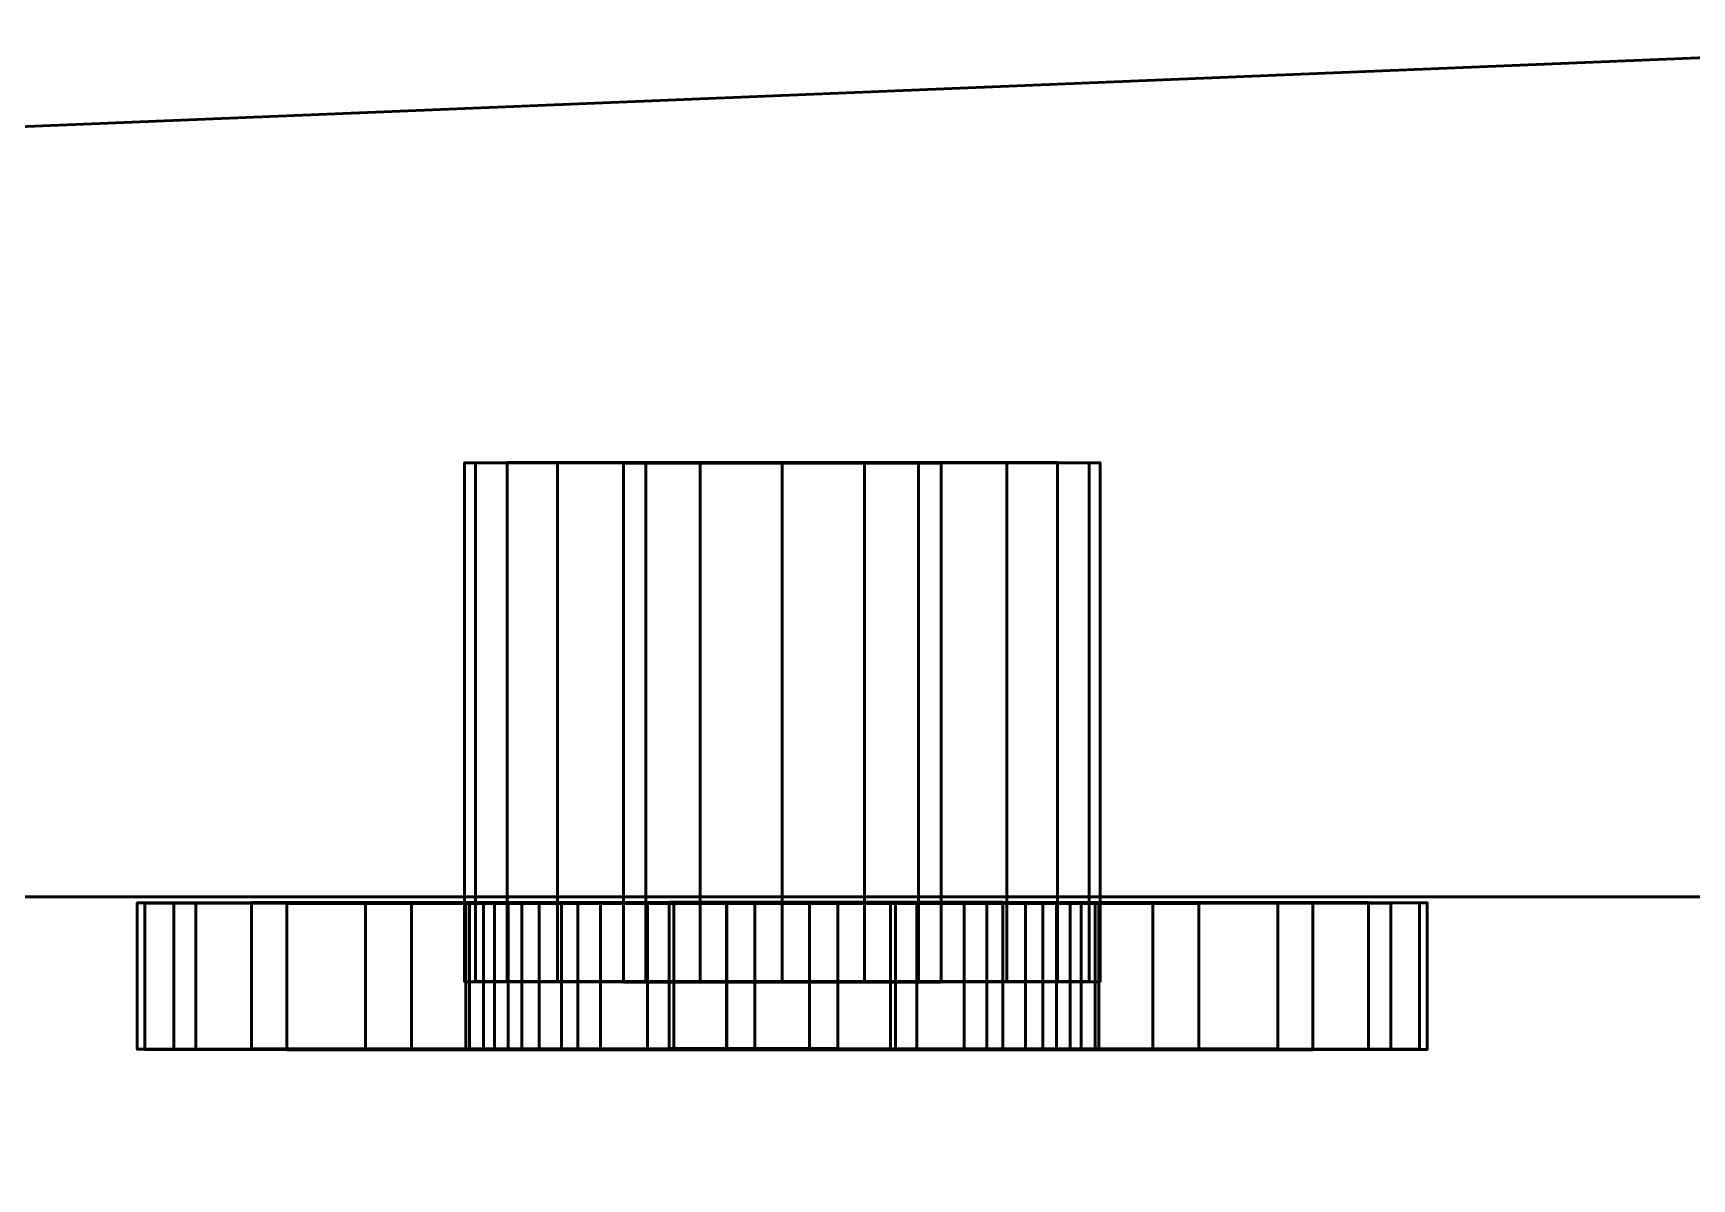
# Model space of a CAD drawing. Header units: millimetres. Extents: x -1000 to 1000, y -1301 to 1100.
# Drawn here: x 938.88 to 967.07, y 495.21 to 514.68 of the extents above; entities that cross this region are included whole.
import ezdxf

# ---------------------------------------------------------------- set-up
doc = ezdxf.new("R2010")
doc.units = ezdxf.units.MM
doc.layers.add('I-FURN', color=7, linetype='Continuous', lineweight=50)
doc.layers.add('I-FURN-PNLS', color=7, linetype='Continuous', lineweight=30)

# ---------------------------------------------------------------- blocks, each defined once
blk = doc.blocks.new('Modulo 2 gavetas - Modulo 2 gavetas-18900-_3D_')
at = {"layer": 'I-FURN', "color": 250, "true_color": 0x403c36}
mesh = blk.add_polyface(dxfattribs=at)
corners = [(190.063, 636.751, 600.389), (-190, 636.751, 600.389), (-190, 136.423, 600.389), (190.063, 136.423, 600.389)]
mesh.append_faces([[corners[k] for k in face] for face in [(3, 0, 1, 2)]], dxfattribs={"color": 250})
mesh = blk.add_polyface(dxfattribs=at)
corners = [(190.063, 636.751, 585.389), (190.063, 136.423, 585.389), (-190, 136.423, 585.389), (-190, 636.751, 585.389)]
mesh.append_faces([[corners[k] for k in face] for face in [(2, 3, 0, 1)]], dxfattribs={"color": 250})
at = {"layer": 'I-FURN', "color": 250, "true_color": 0x1d1d1d}
mesh = blk.add_polyface(dxfattribs=at)
corners = [(-190, 151.423, 585.389), (-190, 136.423, 585.389), (190.063, 136.423, 585.389), (190.063, 151.423, 585.389)]
mesh.append_faces([[corners[k] for k in face] for face in [(3, 0, 1, 2)]], dxfattribs={"color": 250})
mesh = blk.add_polyface(dxfattribs=at)
corners = [(-190, 151.423, 550.389), (190.063, 151.423, 550.389), (190.063, 136.423, 550.389), (-190, 136.423, 550.389)]
mesh.append_faces([[corners[k] for k in face] for face in [(2, 3, 0, 1)]], dxfattribs={"color": 250})
at = {"layer": 'I-FURN', "color": 250, "true_color": 0x403c36}
mesh = blk.add_polyface(dxfattribs=at)
corners = [(-190, 151.423, 388.823), (-190, 136.423, 388.823), (182.563, 136.423, 388.823), (182.563, 143.923, 388.823), (175.063, 151.423, 388.823)]
mesh.append_faces([[corners[k] for k in face] for face in [(4, 0, 1), (2, 3, 4, 1)]], dxfattribs={"vtx2": -1, "color": 250})
mesh = blk.add_polyface(dxfattribs=at)
corners = [(-190, 151.423, 35), (175.063, 151.423, 35), (182.563, 143.923, 35), (182.563, 136.423, 35), (-190, 136.423, 35)]
mesh.append_faces([[corners[k] for k in face] for face in [(1, 4, 0)]], dxfattribs={"vtx0": -1, "color": 250})
mesh.append_faces([[corners[k] for k in face] for face in [(3, 4, 1, 2)]], dxfattribs={"vtx1": -1, "color": 250})
mesh = blk.add_polyface(dxfattribs=at)
corners = [(-190, 151.423, 548.997), (-190, 136.423, 548.997), (182.563, 136.423, 548.997), (182.563, 143.923, 548.997), (175.063, 151.423, 548.997)]
mesh.append_faces([[corners[k] for k in face] for face in [(4, 0, 1), (2, 3, 4, 1)]], dxfattribs={"vtx2": -1, "color": 250})
mesh = blk.add_polyface(dxfattribs=at)
corners = [(-190, 151.423, 390.389), (175.063, 151.423, 390.389), (182.563, 143.923, 390.389), (182.563, 136.423, 390.389), (-190, 136.423, 390.389)]
mesh.append_faces([[corners[k] for k in face] for face in [(1, 4, 0)]], dxfattribs={"vtx0": -1, "color": 250})
mesh.append_faces([[corners[k] for k in face] for face in [(3, 4, 1, 2)]], dxfattribs={"vtx1": -1, "color": 250})
at = {"layer": 'I-FURN', "color": 254, "true_color": 0xced2d5}
mesh = blk.add_polyface(dxfattribs=at)
corners = [(141.677, 143.798, 574.168), (143.074, 143.798, 573.984), (144.377, 143.799, 573.444), (145.495, 143.8, 572.586), (146.353, 143.801, 571.468), (146.893, 143.802, 570.165), (147.077, 143.804, 568.768), (146.893, 143.805, 567.37), (146.353, 143.806, 566.068), (145.495, 143.808, 564.949), (144.377, 143.809, 564.091), (143.074, 143.809, 563.552), (141.677, 143.809, 563.368), (140.279, 143.809, 563.552), (138.977, 143.809, 564.091), (137.858, 143.808, 564.949), (137, 143.806, 566.068), (136.461, 143.805, 567.37), (136.277, 143.804, 568.768), (136.461, 143.802, 570.165), (137, 143.801, 571.468), (137.858, 143.8, 572.586), (138.977, 143.799, 573.444), (140.279, 143.798, 573.984), (139.359, 143.8, 571.944), (139.359, 143.807, 565.235), (141.677, 143.807, 565.235), (143.994, 143.807, 565.235), (143.994, 143.8, 571.944), (141.677, 143.8, 571.944)]
mesh.append_faces([[corners[k] for k in face] for face in [(19, 24, 18), (22, 24, 21), (27, 11, 26)]], dxfattribs={"vtx0": -1, "vtx1": -1, "color": 254})
mesh.append_faces([[corners[k] for k in face] for face in [(24, 22, 23, 29), (25, 17, 18, 24), (25, 14, 15), (28, 2, 3), (28, 5, 6, 27), (27, 6, 7)]], dxfattribs={"vtx0": -1, "vtx2": -1, "color": 254})
mesh.append_faces([[corners[k] for k in face] for face in [(24, 19, 20, 21), (29, 23, 0, 1), (28, 3, 4, 5), (27, 7, 8, 9)]], dxfattribs={"vtx0": -1, "vtx3": -1, "color": 254})
mesh.append_faces([[corners[k] for k in face] for face in [(16, 17, 25, 15), (12, 13, 26, 11), (10, 11, 27, 9)]], dxfattribs={"vtx1": -1, "vtx2": -1, "color": 254})
mesh.append_faces([[corners[k] for k in face] for face in [(25, 26, 13, 14), (28, 29, 1, 2)]], dxfattribs={"vtx1": -1, "vtx3": -1, "color": 254})
mesh = blk.add_polyface(dxfattribs=at)
corners = [(141.677, 134.986, 563.358), (140.279, 134.985, 563.542), (138.977, 134.985, 564.082), (137.858, 134.984, 564.94), (137, 134.983, 566.058), (136.461, 134.982, 567.361), (136.277, 134.98, 568.758), (136.461, 134.979, 570.156), (137, 134.977, 571.458), (137.858, 134.976, 572.577), (138.977, 134.975, 573.435), (140.279, 134.975, 573.974), (141.677, 134.975, 574.158), (141.677, 143.798, 574.168), (140.279, 143.798, 573.984), (138.977, 143.799, 573.444), (137.858, 143.8, 572.586), (137, 143.801, 571.468), (136.461, 143.802, 570.165), (136.277, 143.804, 568.768), (136.461, 143.805, 567.37), (137, 143.806, 566.068), (137.858, 143.808, 564.949), (138.977, 143.809, 564.091), (140.279, 143.809, 563.552), (141.677, 143.809, 563.368)]
mesh.append_faces([[corners[k] for k in face] for face in [(13, 14, 11, 12), (0, 1, 24, 25)]], dxfattribs={"vtx1": -1, "color": 254})
mesh.append_faces([[corners[k] for k in face] for face in [(14, 15, 10, 11), (16, 17, 8, 9), (15, 16, 9, 10), (17, 18, 7, 8), (6, 7, 18, 19), (19, 20, 5, 6), (20, 21, 4, 5), (22, 23, 2, 3), (21, 22, 3, 4), (23, 24, 1, 2)]], dxfattribs={"vtx1": -1, "vtx3": -1, "color": 254})
mesh = blk.add_polyface(dxfattribs=at)
corners = [(139.359, 134.984, 565.226), (141.677, 134.984, 565.226), (141.677, 143.807, 565.235), (139.359, 143.807, 565.235)]
mesh.append_faces([[corners[k] for k in face] for face in [(3, 0, 1, 2)]], dxfattribs={"color": 254})
mesh = blk.add_polyface(dxfattribs=at)
corners = [(139.359, 134.977, 571.935), (139.359, 134.984, 565.226), (139.359, 143.807, 565.235), (139.359, 143.8, 571.944)]
mesh.append_faces([[corners[k] for k in face] for face in [(0, 1, 2, 3)]], dxfattribs={"color": 254})
mesh = blk.add_polyface(dxfattribs=at)
corners = [(141.677, 134.977, 571.935), (139.359, 134.977, 571.935), (139.359, 143.8, 571.944), (141.677, 143.8, 571.944)]
mesh.append_faces([[corners[k] for k in face] for face in [(0, 1, 2, 3)]], dxfattribs={"color": 254})
mesh = blk.add_polyface(dxfattribs=at)
corners = [(141.677, 134.975, 574.158), (143.074, 134.975, 573.974), (144.377, 134.975, 573.435), (145.495, 134.976, 572.577), (146.353, 134.977, 571.458), (146.893, 134.979, 570.156), (147.077, 134.98, 568.758), (146.893, 134.982, 567.361), (146.353, 134.983, 566.058), (145.495, 134.984, 564.94), (144.377, 134.985, 564.082), (143.074, 134.985, 563.542), (141.677, 134.986, 563.358), (141.677, 143.809, 563.368), (143.074, 143.809, 563.552), (144.377, 143.809, 564.091), (145.495, 143.808, 564.949), (146.353, 143.806, 566.068), (146.893, 143.805, 567.37), (147.077, 143.804, 568.768), (146.893, 143.802, 570.165), (146.353, 143.801, 571.468), (145.495, 143.8, 572.586), (144.377, 143.799, 573.444), (143.074, 143.798, 573.984), (141.677, 143.798, 574.168)]
mesh.append_faces([[corners[k] for k in face] for face in [(13, 14, 11, 12), (0, 1, 24, 25)]], dxfattribs={"vtx1": -1, "color": 254})
mesh.append_faces([[corners[k] for k in face] for face in [(14, 15, 10, 11), (16, 17, 8, 9), (15, 16, 9, 10), (17, 18, 7, 8), (6, 7, 18, 19), (19, 20, 5, 6), (20, 21, 4, 5), (22, 23, 2, 3), (21, 22, 3, 4), (23, 24, 1, 2)]], dxfattribs={"vtx1": -1, "vtx3": -1, "color": 254})
mesh = blk.add_polyface(dxfattribs=at)
corners = [(141.677, 134.984, 565.226), (143.994, 134.984, 565.226), (143.994, 143.807, 565.235), (141.677, 143.807, 565.235)]
mesh.append_faces([[corners[k] for k in face] for face in [(3, 0, 1, 2)]], dxfattribs={"color": 254})
mesh = blk.add_polyface(dxfattribs=at)
corners = [(143.994, 134.977, 571.935), (141.677, 134.977, 571.935), (141.677, 143.8, 571.944), (143.994, 143.8, 571.944)]
mesh.append_faces([[corners[k] for k in face] for face in [(0, 1, 2, 3)]], dxfattribs={"color": 254})
mesh = blk.add_polyface(dxfattribs=at)
corners = [(143.994, 134.984, 565.226), (143.994, 134.977, 571.935), (143.994, 143.8, 571.944), (143.994, 143.807, 565.235)]
mesh.append_faces([[corners[k] for k in face] for face in [(3, 0, 1, 2)]], dxfattribs={"color": 254})
at = {"layer": 'I-FURN', "color": 250, "true_color": 0x1d1d1d}
mesh = blk.add_polyface(dxfattribs=at)
corners = [(190.063, 136.423, 585.389), (-190, 136.423, 585.389), (-190, 136.423, 550.389), (190.063, 136.423, 550.389)]
mesh.append_faces([[corners[k] for k in face] for face in [(0, 1, 2, 3)]], dxfattribs={"color": 250})
at = {"layer": 'I-FURN', "color": 250, "true_color": 0x403c36}
mesh = blk.add_polyface(dxfattribs=at)
corners = [(182.563, 136.423, 388.823), (-190, 136.423, 388.823), (-190, 136.423, 35), (182.563, 136.423, 35)]
mesh.append_faces([[corners[k] for k in face] for face in [(3, 0, 1, 2)]], dxfattribs={"color": 250})
mesh = blk.add_polyface(dxfattribs=at)
corners = [(182.563, 136.423, 548.997), (-190, 136.423, 548.997), (-190, 136.423, 390.389), (182.563, 136.423, 390.389)]
mesh.append_faces([[corners[k] for k in face] for face in [(3, 0, 1, 2)]], dxfattribs={"color": 250})
mesh = blk.add_polyface(dxfattribs=at)
corners = [(190.063, 136.423, 600.389), (-190, 136.423, 600.389), (-190, 136.423, 585.389), (190.063, 136.423, 585.389)]
mesh.append_faces([[corners[k] for k in face] for face in [(0, 1, 2, 3)]], dxfattribs={"color": 250})
at = {"layer": 'I-FURN', "color": 254, "true_color": 0xced2d5}
mesh = blk.add_polyface(dxfattribs=at)
corners = [(140.731, 136.309, 579.699), (143.6, 136.309, 579.57), (146.337, 136.31, 578.704), (148.757, 136.312, 577.158), (150.695, 136.314, 575.038), (152.018, 136.316, 572.49), (152.636, 136.319, 569.685), (152.507, 136.322, 566.817), (151.64, 136.325, 564.079), (150.095, 136.327, 561.659), (147.975, 136.329, 559.722), (145.426, 136.331, 558.399), (142.622, 136.331, 557.781), (139.753, 136.331, 557.909), (137.016, 136.33, 558.776), (134.596, 136.329, 560.322), (132.658, 136.327, 562.441), (131.335, 136.324, 564.99), (130.717, 136.321, 567.794), (130.846, 136.318, 570.663), (131.713, 136.315, 573.401), (133.258, 136.313, 575.821), (135.378, 136.311, 577.758), (137.927, 136.31, 579.081), (142.141, 136.326, 563.36), (143.517, 136.325, 563.663), (144.769, 136.325, 564.313), (145.809, 136.324, 565.264), (146.568, 136.323, 566.452), (146.993, 136.321, 567.796), (147.057, 136.32, 569.204), (146.753, 136.318, 570.581), (146.104, 136.317, 571.832), (145.153, 136.316, 572.872), (143.965, 136.315, 573.631), (142.621, 136.315, 574.057), (141.212, 136.315, 574.12), (139.836, 136.315, 573.816), (138.585, 136.316, 573.167), (137.544, 136.317, 572.216), (136.785, 136.318, 571.028), (136.36, 136.319, 569.684), (136.297, 136.321, 568.276), (136.6, 136.322, 566.899), (137.249, 136.323, 565.648), (138.201, 136.324, 564.607), (139.389, 136.325, 563.849), (140.732, 136.326, 563.423)]
mesh.append_faces([[corners[k] for k in face] for face in [(19, 42, 18), (39, 22, 38), (45, 16, 44), (32, 4, 31), (3, 33, 2), (11, 26, 10), (29, 7, 28)]], dxfattribs={"vtx0": -1, "vtx1": -1, "color": 254})
mesh.append_faces([[corners[k] for k in face] for face in [(43, 17, 18, 42), (44, 16, 17, 43), (35, 0, 1, 34), (2, 33, 34, 1), (5, 30, 31, 4), (30, 5, 6), (8, 27, 28, 7), (27, 8, 9)]], dxfattribs={"vtx0": -1, "vtx2": -1, "color": 254})
mesh.append_faces([[corners[k] for k in face] for face in [(35, 36, 0)]], dxfattribs={"vtx1": -1, "vtx2": -1, "color": 254})
mesh.append_faces([[corners[k] for k in face] for face in [(40, 41, 20, 21), (41, 42, 19, 20), (21, 22, 39, 40), (36, 37, 23, 0), (37, 38, 22, 23), (15, 16, 45, 46), (14, 15, 46, 47), (47, 24, 13, 14), (12, 13, 24, 25), (32, 33, 3, 4), (26, 27, 9, 10), (11, 12, 25, 26), (6, 7, 29, 30)]], dxfattribs={"vtx1": -1, "vtx3": -1, "color": 254})
mesh = blk.add_polyface(dxfattribs=at)
corners = [(142.622, 133.843, 557.778), (139.753, 133.843, 557.907), (137.016, 133.842, 558.773), (134.596, 133.84, 560.319), (132.658, 133.838, 562.439), (131.335, 133.835, 564.987), (130.717, 133.832, 567.792), (130.846, 133.829, 570.66), (131.713, 133.827, 573.398), (133.258, 133.824, 575.818), (135.378, 133.822, 577.755), (137.927, 133.821, 579.078), (140.731, 133.82, 579.697), (140.731, 136.309, 579.699), (137.927, 136.31, 579.081), (135.378, 136.311, 577.758), (133.258, 136.313, 575.821), (131.713, 136.315, 573.401), (130.846, 136.318, 570.663), (130.717, 136.321, 567.794), (131.335, 136.324, 564.99), (132.658, 136.327, 562.441), (134.596, 136.329, 560.322), (137.016, 136.33, 558.776), (139.753, 136.331, 557.909), (142.622, 136.331, 557.781)]
mesh.append_faces([[corners[k] for k in face] for face in [(13, 14, 11, 12), (0, 1, 24, 25)]], dxfattribs={"vtx1": -1, "color": 254})
mesh.append_faces([[corners[k] for k in face] for face in [(14, 15, 10, 11), (16, 17, 8, 9), (15, 16, 9, 10), (17, 18, 7, 8), (6, 7, 18, 19), (19, 20, 5, 6), (20, 21, 4, 5), (22, 23, 2, 3), (21, 22, 3, 4), (23, 24, 1, 2)]], dxfattribs={"vtx1": -1, "vtx3": -1, "color": 254})
mesh = blk.add_polyface(dxfattribs=at)
corners = [(141.212, 133.826, 574.117), (139.836, 133.826, 573.814), (138.585, 133.827, 573.164), (137.544, 133.828, 572.213), (136.785, 133.829, 571.025), (136.36, 133.83, 569.681), (136.297, 133.832, 568.273), (136.6, 133.833, 566.896), (137.249, 133.835, 565.645), (138.201, 133.836, 564.605), (139.389, 133.836, 563.846), (140.732, 133.837, 563.42), (142.141, 133.837, 563.357), (142.141, 136.326, 563.36), (140.732, 136.326, 563.423), (139.389, 136.325, 563.849), (138.201, 136.324, 564.607), (137.249, 136.323, 565.648), (136.6, 136.322, 566.899), (136.297, 136.321, 568.276), (136.36, 136.319, 569.684), (136.785, 136.318, 571.028), (137.544, 136.317, 572.216), (138.585, 136.316, 573.167), (139.836, 136.315, 573.816), (141.212, 136.315, 574.12)]
mesh.append_faces([[corners[k] for k in face] for face in [(14, 11, 12, 13), (1, 24, 25, 0)]], dxfattribs={"vtx0": -1, "color": 254})
mesh.append_faces([[corners[k] for k in face] for face in [(15, 10, 11, 14), (17, 8, 9, 16), (16, 9, 10, 15), (18, 7, 8, 17), (7, 18, 19, 6), (20, 5, 6, 19), (21, 4, 5, 20), (23, 2, 3, 22), (22, 3, 4, 21), (24, 1, 2, 23)]], dxfattribs={"vtx0": -1, "vtx2": -1, "color": 254})
mesh = blk.add_polyface(dxfattribs=at)
corners = [(140.731, 133.82, 579.697), (143.6, 133.82, 579.568), (146.337, 133.821, 578.701), (148.757, 133.823, 577.155), (150.695, 133.825, 575.036), (152.018, 133.828, 572.487), (152.636, 133.83, 569.683), (152.507, 133.833, 566.814), (151.64, 133.836, 564.077), (150.095, 133.839, 561.657), (147.975, 133.841, 559.719), (145.426, 133.842, 558.396), (142.622, 133.843, 557.778), (142.622, 136.331, 557.781), (145.426, 136.331, 558.399), (147.975, 136.329, 559.722), (150.095, 136.327, 561.659), (151.64, 136.325, 564.079), (152.507, 136.322, 566.817), (152.636, 136.319, 569.685), (152.018, 136.316, 572.49), (150.695, 136.314, 575.038), (148.757, 136.312, 577.158), (146.337, 136.31, 578.704), (143.6, 136.309, 579.57), (140.731, 136.309, 579.699)]
mesh.append_faces([[corners[k] for k in face] for face in [(13, 14, 11, 12), (0, 1, 24, 25)]], dxfattribs={"vtx1": -1, "color": 254})
mesh.append_faces([[corners[k] for k in face] for face in [(14, 15, 10, 11), (16, 17, 8, 9), (15, 16, 9, 10), (17, 18, 7, 8), (6, 7, 18, 19), (19, 20, 5, 6), (20, 21, 4, 5), (22, 23, 2, 3), (21, 22, 3, 4), (23, 24, 1, 2)]], dxfattribs={"vtx1": -1, "vtx3": -1, "color": 254})
mesh = blk.add_polyface(dxfattribs=at)
corners = [(142.141, 133.837, 563.357), (143.517, 133.837, 563.661), (144.769, 133.836, 564.31), (145.809, 133.835, 565.261), (146.568, 133.834, 566.449), (146.993, 133.832, 567.793), (147.057, 133.831, 569.202), (146.753, 133.83, 570.578), (146.104, 133.828, 571.829), (145.153, 133.827, 572.87), (143.965, 133.826, 573.629), (142.621, 133.826, 574.054), (141.212, 133.826, 574.117), (141.212, 136.315, 574.12), (142.621, 136.315, 574.057), (143.965, 136.315, 573.631), (145.153, 136.316, 572.872), (146.104, 136.317, 571.832), (146.753, 136.318, 570.581), (147.057, 136.32, 569.204), (146.993, 136.321, 567.796), (146.568, 136.323, 566.452), (145.809, 136.324, 565.264), (144.769, 136.325, 564.313), (143.517, 136.325, 563.663), (142.141, 136.326, 563.36)]
mesh.append_faces([[corners[k] for k in face] for face in [(14, 11, 12, 13), (1, 24, 25, 0)]], dxfattribs={"vtx0": -1, "color": 254})
mesh.append_faces([[corners[k] for k in face] for face in [(15, 10, 11, 14), (17, 8, 9, 16), (16, 9, 10, 15), (18, 7, 8, 17), (7, 18, 19, 6), (20, 5, 6, 19), (21, 4, 5, 20), (23, 2, 3, 22), (22, 3, 4, 21), (24, 1, 2, 23)]], dxfattribs={"vtx0": -1, "vtx2": -1, "color": 254})
mesh = blk.add_polyface(dxfattribs=at)
corners = [(141.677, 134.975, 574.158), (140.279, 134.975, 573.974), (138.977, 134.975, 573.435), (137.858, 134.976, 572.577), (137, 134.977, 571.458), (136.461, 134.979, 570.156), (136.277, 134.98, 568.758), (136.461, 134.982, 567.361), (137, 134.983, 566.058), (137.858, 134.984, 564.94), (138.977, 134.985, 564.082), (140.279, 134.985, 563.542), (141.677, 134.986, 563.358), (143.074, 134.985, 563.542), (144.377, 134.985, 564.082), (145.495, 134.984, 564.94), (146.353, 134.983, 566.058), (146.893, 134.982, 567.361), (147.077, 134.98, 568.758), (146.893, 134.979, 570.156), (146.353, 134.977, 571.458), (145.495, 134.976, 572.577), (144.377, 134.975, 573.435), (143.074, 134.975, 573.974), (139.359, 134.977, 571.935), (141.677, 134.977, 571.935), (143.994, 134.977, 571.935), (143.994, 134.984, 565.226), (141.677, 134.984, 565.226), (139.359, 134.984, 565.226)]
mesh.append_faces([[corners[k] for k in face] for face in [(19, 26, 18), (22, 26, 21), (3, 24, 2), (29, 11, 28)]], dxfattribs={"vtx0": -1, "vtx1": -1, "color": 254})
mesh.append_faces([[corners[k] for k in face] for face in [(26, 22, 23, 25), (27, 17, 18, 26), (27, 14, 15), (24, 5, 6, 29), (29, 6, 7)]], dxfattribs={"vtx0": -1, "vtx2": -1, "color": 254})
mesh.append_faces([[corners[k] for k in face] for face in [(26, 19, 20, 21), (25, 23, 0, 1), (24, 3, 4, 5), (29, 7, 8, 9)]], dxfattribs={"vtx0": -1, "vtx3": -1, "color": 254})
mesh.append_faces([[corners[k] for k in face] for face in [(16, 17, 27, 15), (12, 13, 28, 11), (10, 11, 29, 9)]], dxfattribs={"vtx1": -1, "vtx2": -1, "color": 254})
mesh.append_faces([[corners[k] for k in face] for face in [(27, 28, 13, 14), (24, 25, 1, 2)]], dxfattribs={"vtx1": -1, "vtx3": -1, "color": 254})
mesh = blk.add_polyface(dxfattribs=at)
corners = [(140.731, 133.82, 579.697), (137.927, 133.821, 579.078), (135.378, 133.822, 577.755), (133.258, 133.824, 575.818), (131.713, 133.827, 573.398), (130.846, 133.829, 570.66), (130.717, 133.832, 567.792), (131.335, 133.835, 564.987), (132.658, 133.838, 562.439), (134.596, 133.84, 560.319), (137.016, 133.842, 558.773), (139.753, 133.843, 557.907), (142.622, 133.843, 557.778), (145.426, 133.842, 558.396), (147.975, 133.841, 559.719), (150.095, 133.839, 561.657), (151.64, 133.836, 564.077), (152.507, 133.833, 566.814), (152.636, 133.83, 569.683), (152.018, 133.828, 572.487), (150.695, 133.825, 575.036), (148.757, 133.823, 577.155), (146.337, 133.821, 578.701), (143.6, 133.82, 579.568), (142.141, 133.837, 563.357), (140.732, 133.837, 563.42), (139.389, 133.836, 563.846), (138.201, 133.836, 564.605), (137.249, 133.835, 565.645), (136.6, 133.833, 566.896), (136.297, 133.832, 568.273), (136.36, 133.83, 569.681), (136.785, 133.829, 571.025), (137.544, 133.828, 572.213), (138.585, 133.827, 573.164), (139.836, 133.826, 573.814), (141.212, 133.826, 574.117), (142.621, 133.826, 574.054), (143.965, 133.826, 573.629), (145.153, 133.827, 572.87), (146.104, 133.828, 571.829), (146.753, 133.83, 570.578), (147.057, 133.831, 569.202), (146.993, 133.832, 567.793), (146.568, 133.834, 566.449), (145.809, 133.835, 565.261), (144.769, 133.836, 564.31), (143.517, 133.837, 563.661)]
mesh.append_faces([[corners[k] for k in face] for face in [(19, 42, 18), (39, 22, 38), (45, 16, 44), (32, 4, 31), (3, 33, 2), (11, 26, 10), (29, 7, 28)]], dxfattribs={"vtx0": -1, "vtx1": -1, "color": 254})
mesh.append_faces([[corners[k] for k in face] for face in [(43, 17, 18, 42), (44, 16, 17, 43), (35, 0, 1, 34), (2, 33, 34, 1), (5, 30, 31, 4), (30, 5, 6), (8, 27, 28, 7), (27, 8, 9)]], dxfattribs={"vtx0": -1, "vtx2": -1, "color": 254})
mesh.append_faces([[corners[k] for k in face] for face in [(35, 36, 0)]], dxfattribs={"vtx1": -1, "vtx2": -1, "color": 254})
mesh.append_faces([[corners[k] for k in face] for face in [(40, 41, 20, 21), (41, 42, 19, 20), (21, 22, 39, 40), (36, 37, 23, 0), (37, 38, 22, 23), (15, 16, 45, 46), (14, 15, 46, 47), (47, 24, 13, 14), (12, 13, 24, 25), (32, 33, 3, 4), (26, 27, 9, 10), (11, 12, 25, 26), (6, 7, 29, 30)]], dxfattribs={"vtx1": -1, "vtx3": -1, "color": 254})

msp = doc.modelspace()

# ---------------------------------------------------------------- block references
at = {"layer": 'I-FURN', "color": 250, "true_color": 0x403c36}
msp.add_blockref('Modulo 2 gavetas - Modulo 2 gavetas-18900-_3D_', (809.937, 363.577), dxfattribs=at)

# ---------------------------------------------------------------- meshes
at = {"layer": 'I-FURN-PNLS', "color": 250, "true_color": 0x1d1d1d}
mesh = msp.add_polyface(dxfattribs=at)
corners = [(940, 1100, 725), (506.19, 1100, 725), (544.713, 956.232, 725), (544.713, 716.232, 725), (483.149, 547.087, 725), (523.584, 534.412, 725), (563.618, 520.521, 725), (620, 500, 725), (1000, 500, 725), (1000, 1040, 725), (997.956, 1055.529, 725), (991.962, 1070, 725), (982.426, 1082.426, 725), (970, 1091.962, 725), (955.529, 1097.956, 725), (324.489, -400, 725), (189.605, -1300.594, 725), (353.364, -1298.77, 725), (516.776, -1287.949, 725), (679.346, -1268.164, 725), (840.583, -1239.475, 725), (1000, -1201.969, 725), (1000, -301.586, 725), (834.002, -343.253, 725), (665.571, -373.628, 725), (495.476, -392.573, 725)]
mesh.append_faces([[corners[k] for k in face] for face in [(0, 13, 14)]], dxfattribs={"vtx0": -1, "color": 250})
mesh.append_faces([[corners[k] for k in face] for face in [(6, 3, 5), (24, 21, 23), (25, 19, 24)]], dxfattribs={"vtx0": -1, "vtx1": -1, "color": 250})
mesh.append_faces([[corners[k] for k in face] for face in [(0, 9, 10, 11)]], dxfattribs={"vtx0": -1, "vtx3": -1, "color": 250})
mesh.append_faces([[corners[k] for k in face] for face in [(1, 2, 0), (4, 5, 3), (22, 23, 21), (17, 18, 15, 16)]], dxfattribs={"vtx1": -1, "color": 250})
mesh.append_faces([[corners[k] for k in face] for face in [(12, 13, 0, 11), (8, 9, 3, 7), (6, 7, 3), (20, 21, 24, 19)]], dxfattribs={"vtx1": -1, "vtx2": -1, "color": 250})
mesh.append_faces([[corners[k] for k in face] for face in [(2, 3, 9, 0)]], dxfattribs={"vtx1": -1, "vtx2": -1, "vtx3": -1, "color": 250})
mesh.append_faces([[corners[k] for k in face] for face in [(25, 15, 18, 19)]], dxfattribs={"vtx1": -1, "vtx3": -1, "color": 250})
mesh = msp.add_polyface(dxfattribs=at)
corners = [(940, 1100, 700), (955.529, 1097.956, 700), (970, 1091.962, 700), (982.426, 1082.426, 700), (991.962, 1070, 700), (997.956, 1055.529, 700), (1000, 1040, 700), (1000, 500, 700), (620, 500, 700), (563.618, 520.521, 700), (523.584, 534.412, 700), (483.149, 547.087, 700), (544.713, 716.232, 700), (544.713, 956.232, 700), (506.19, 1100, 700), (324.489, -400, 700), (495.476, -392.573, 700), (665.571, -373.628, 700), (834.002, -343.253, 700), (1000, -301.586, 700), (1000, -1201.969, 700), (840.583, -1239.475, 700), (679.346, -1268.164, 700), (516.776, -1287.949, 700), (353.364, -1298.77, 700), (189.605, -1300.594, 700)]
mesh.append_faces([[corners[k] for k in face] for face in [(10, 12, 9), (17, 22, 16)]], dxfattribs={"vtx0": -1, "vtx1": -1, "color": 250})
mesh.append_faces([[corners[k] for k in face] for face in [(23, 15, 16, 22)]], dxfattribs={"vtx0": -1, "vtx2": -1, "color": 250})
mesh.append_faces([[corners[k] for k in face] for face in [(0, 5, 6, 13)]], dxfattribs={"vtx0": -1, "vtx2": -1, "vtx3": -1, "color": 250})
mesh.append_faces([[corners[k] for k in face] for face in [(12, 7, 8, 9), (0, 3, 4, 5)]], dxfattribs={"vtx0": -1, "vtx3": -1, "color": 250})
mesh.append_faces([[corners[k] for k in face] for face in [(17, 18, 20), (21, 22, 17, 20)]], dxfattribs={"vtx1": -1, "vtx2": -1, "color": 250})
mesh.append_faces([[corners[k] for k in face] for face in [(12, 13, 6, 7)]], dxfattribs={"vtx1": -1, "vtx3": -1, "color": 250})
mesh.append_faces([[corners[k] for k in face] for face in [(13, 14, 0), (10, 11, 12), (24, 25, 15, 23), (18, 19, 20)]], dxfattribs={"vtx2": -1, "color": 250})
mesh.append_faces([[corners[k] for k in face] for face in [(0, 1, 2, 3)]], dxfattribs={"vtx3": -1, "color": 250})
mesh = msp.add_polyface(dxfattribs=at)
corners = [(1000, 500, 725), (620, 500, 725), (620, 500, 700), (1000, 500, 700)]
mesh.append_faces([[corners[k] for k in face] for face in [(0, 1, 2, 3)]], dxfattribs={"color": 250})

doc.saveas('drawing.dxf')
